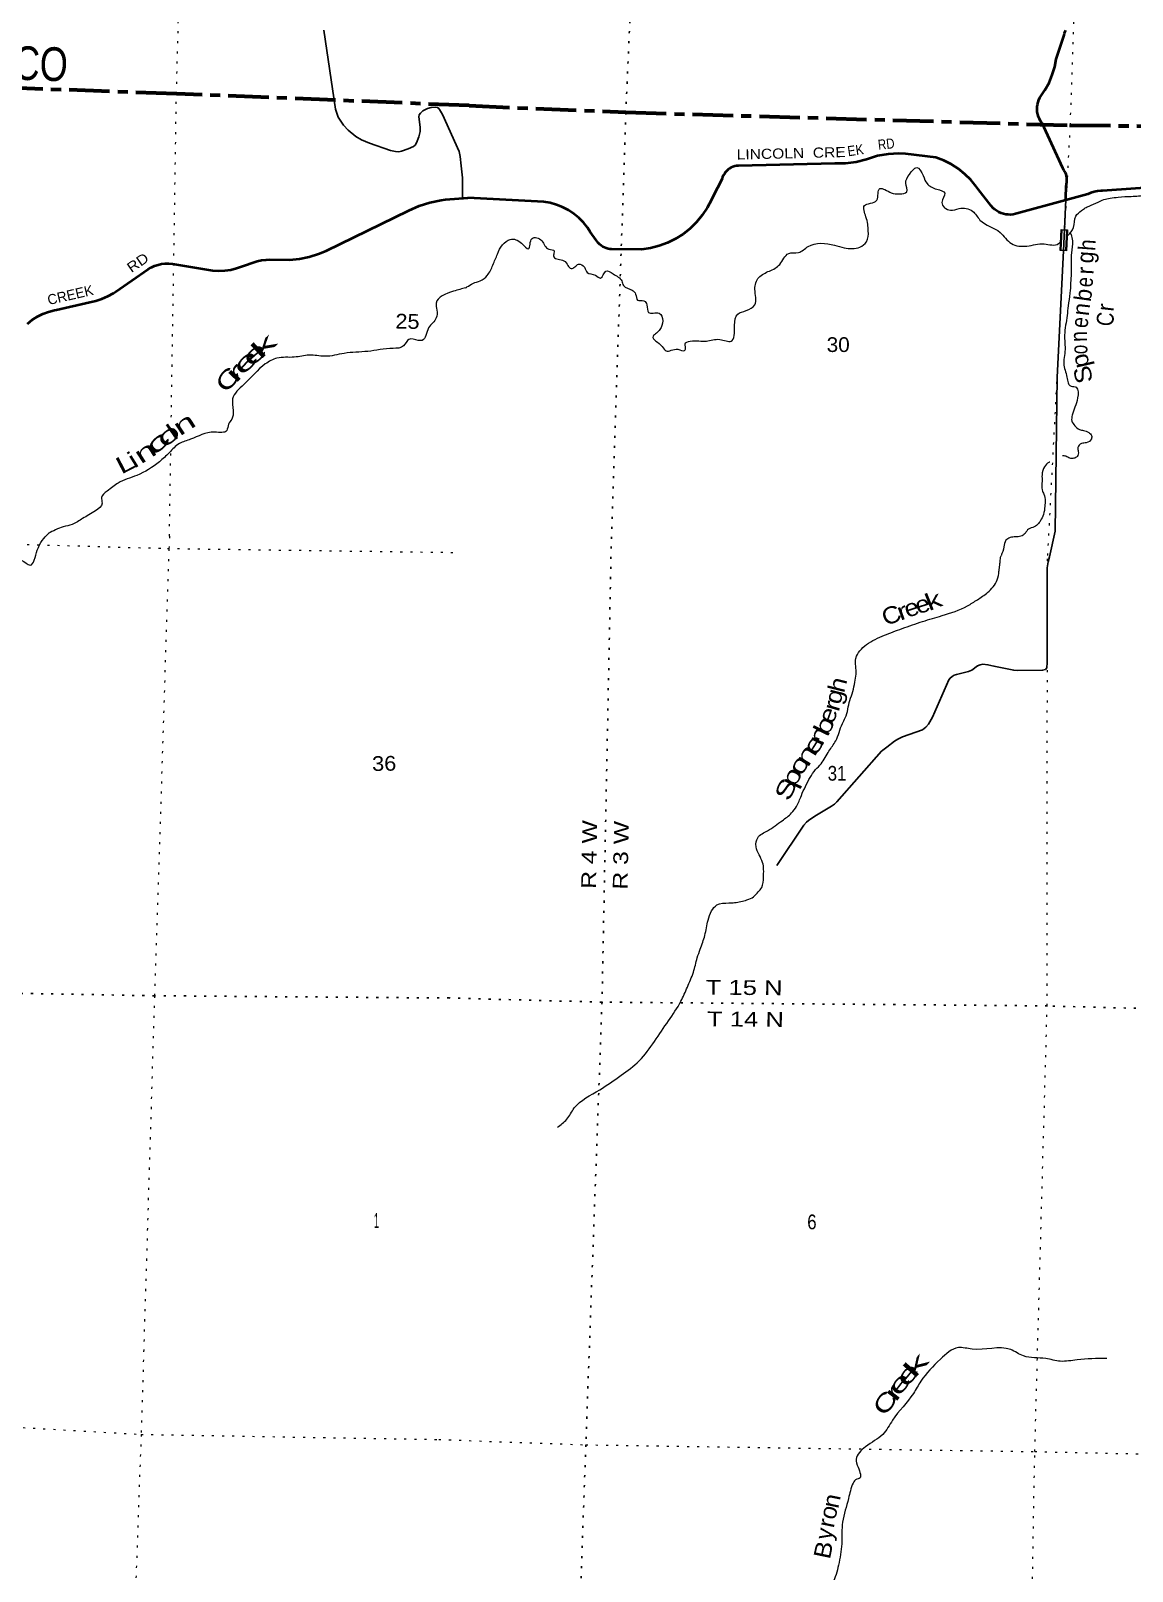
# Model space of a CAD drawing. Header units: feet. Extents: x -757852 to -501257, y -360805 to -170898.
# Drawn here: x -539806 to -526751, y -280810 to -262538 of the extents above; entities that cross this region are included whole.
import ezdxf
from ezdxf.enums import TextEntityAlignment as Align

# ---------------------------------------------------------------- set-up
doc = ezdxf.new("R2010")
doc.units = ezdxf.units.FT
doc.header["$LTSCALE"] = 80
doc.linetypes.add('DOTTED', pattern=[1.5, 0.3, -1.2])
doc.linetypes.add('LONG_DASH_SHORT_DASH', pattern=[9.9, 6, -1.2, 1.5, -1.2])
for name, color, linetype, lineweight in [('11', 7, 'LONG_DASH_SHORT_DASH', 60), ('26', 7, 'Continuous', 40), ('27', 7, 'Continuous', 13), ('29', 7, 'Continuous', 25), ('31', 7, 'Continuous', 13), ('39', 7, 'Continuous', 13), ('41', 7, 'Continuous', 13), ('6', 7, 'DOTTED', 25), ('7', 7, 'DOTTED', 13)]:
    doc.layers.add(name, color=color, linetype=linetype, lineweight=lineweight)
doc.layers.add('12', color=7, linetype='Continuous')

msp = doc.modelspace()

# ---------------------------------------------------------------- linework, layer by layer
at = {"layer": '11'}
for points in [[(-534611.86, -263426.04), (-538080.5, -263286.43), (-543296.9, -263097.79), (-543229.72, -257692.92), (-543004.88, -253129.23), (-542983.69, -252699.12)], [(-534611.86, -263426.04), (-532753.58, -263505.18), (-527488.75, -263659.34), (-522264.42, -263702.28), (-516850.82, -263711.97), (-511591.72, -263713.23), (-506338.73, -263853.13), (-503152.98, -263926.62)]]:
    msp.add_lwpolyline(points, dxfattribs=at)
at = {"layer": '26'}
for points in [[(-527537.39, -264547.53), (-527536.49, -264519.17), (-527532.17, -264381.42), (-527531.38, -264356.36), (-527526.23, -264331.42), (-527524.49, -264317.15), (-527524.16, -264297.18), (-527525.91, -264277.29), (-527529.73, -264257.7), (-527535.59, -264238.61), (-527543.4, -264220.23), (-527545.7, -264216.08), (-527560.99, -264191.15), (-527572.63, -264166.08), (-527819.7, -263634.09), (-527836.44, -263610.03), (-527850.58, -263584.35), (-527861.95, -263557.34), (-527870.44, -263529.29), (-527875.95, -263500.5), (-527878.42, -263471.29), (-527877.82, -263441.99), (-527874.16, -263412.91), (-527867.49, -263384.37), (-527857.86, -263356.69), (-527845.4, -263330.16), (-527843.17, -263326.08), (-527785.6, -263243.05), (-527737.02, -263154.45), (-527697.97, -263061.27), (-527668.87, -262964.51), (-527651.66, -262876.62), (-527558.97, -262588.5), (-527553.87, -262568.02), (-527546.65, -262548.18), (-527537.4, -262529.21)], [(-527537.39, -264547.53), (-528116.97, -264705.26), (-528135.3, -264710.74), (-528163.61, -264716.58), (-528192.38, -264719.43), (-528221.29, -264719.26), (-528250.02, -264716.07), (-528278.26, -264709.89), (-528305.7, -264700.79), (-528332.04, -264688.88), (-528356.98, -264674.27), (-528380.27, -264657.14), (-528401.64, -264637.67), (-528420.85, -264616.08), (-528576.48, -264416.61), (-528599.17, -264384.63), (-528662.66, -264307.68), (-528733.86, -264237.8), (-528811.96, -264175.74), (-528896.13, -264122.19), (-528985.43, -264077.72), (-529078.89, -264042.84), (-529439.65, -263997.02), (-529515.48, -263994.78), (-529644.13, -264001.7), (-529771.36, -264022.03), (-529780.38, -264025.7), (-529900.36, -264066.88), (-530023.99, -264095.29), (-530149.92, -264110.62), (-530276.75, -264112.71), (-531417.73, -264139.22), (-531418.62, -264139.25), (-531440.58, -264141.32), (-531462.2, -264145.67), (-531483.25, -264152.25), (-531503.5, -264161.01), (-531522.72, -264171.83), (-531540.7, -264184.59), (-531557.25, -264199.17), (-531572.19, -264215.4), (-531585.35, -264233.11), (-531596.58, -264252.09), (-531605.77, -264272.14), (-531612.82, -264293.04), (-531722.46, -264506.49), (-531738.84, -264544.24), (-531788.13, -264638.5), (-531847, -264727.09), (-531914.82, -264809.03), (-531990.82, -264883.45), (-532074.19, -264949.51), (-532164.01, -265006.49), (-532259.29, -265053.77), (-532358.99, -265090.83), (-532462.02, -265117.27), (-532567.25, -265132.8), (-532922.63, -265129.29), (-532941.8, -265127.9), (-532963.92, -265124.12), (-532985.52, -265118.05), (-533006.36, -265109.75), (-533026.22, -265099.32), (-533044.89, -265086.87), (-533062.15, -265072.54), (-533077.82, -265056.48), (-533091.72, -265038.87), (-533103.71, -265019.91), (-533174.53, -264922.29), (-533206.75, -264873.13), (-533254.98, -264812.54), (-533309.28, -264757.33), (-533369.06, -264708.09), (-533433.65, -264665.37), (-533502.35, -264629.64), (-533574.42, -264601.29), (-533649.05, -264580.62), (-533725.43, -264567.87), (-534626.32, -264519.7)], [(-526318.89, -264381.3), (-527102.85, -264435.48), (-527121.23, -264435.9), (-527161.87, -264439.94), (-527201.86, -264448.2), (-527240.77, -264460.59), (-527278.17, -264476.99), (-527537.39, -264547.53)], [(-539847.16, -266012.71), (-539790.29, -265967.43), (-539729, -265928.34), (-539663.96, -265895.88), (-539595.88, -265870.39), (-539525.51, -265852.16), (-539503.95, -265848.12), (-539106.51, -265756.82), (-539036.35, -265739.5), (-538963.73, -265716.96), (-538893.87, -265686.95), (-538827.52, -265649.81), (-538804.45, -265634.64), (-538415.61, -265367.16), (-538378.6, -265344.95), (-538339.47, -265326.73), (-538298.65, -265312.7), (-538256.58, -265303.02), (-538213.74, -265297.79), (-538170.58, -265297.06), (-538127.58, -265300.85), (-538104.92, -265304.7), (-537652.22, -265380.98), (-537580.45, -265385.89), (-537508.56, -265383.27), (-537437.33, -265373.16), (-537367.55, -265355.65), (-537343.86, -265347.9), (-537273.48, -265323.71), (-537171.38, -265287.51), (-537121.64, -265270.77), (-537070.42, -265259.33), (-537018.29, -265253.31), (-536982.75, -265252.34), (-536739.01, -265253.64), (-536622.77, -265242.99), (-536508.28, -265220.24), (-536396.8, -265185.66), (-536304.04, -265146.63), (-535327.54, -264671.6), (-535204.21, -264616.28), (-535075.78, -264574.15), (-534943.65, -264545.68), (-534892.98, -264538.54), (-534626.32, -264519.7)]]:
    msp.add_lwpolyline(points, dxfattribs=at)
at = {"layer": '29'}
for points in [[(-536332.2, -262532.27), (-536196.17, -263467.84), (-536162.17, -263561.4), (-536098.41, -263659.21), (-536043.15, -263718.74), (-535953.88, -263791.04), (-535885.87, -263833.56), (-535792.36, -263871.84), (-535541.57, -263956.89), (-535482.06, -263969.65), (-535443.81, -263972.83), (-535414.05, -263965.39), (-535333.28, -263939.88), (-535269.52, -263910.11), (-535252.53, -263894.16), (-535235.52, -263867.58), (-535205.76, -263795.29), (-535193.02, -263734.69), (-535193.01, -263680.47), (-535205.76, -263557.15), (-535203.64, -263536.94), (-535188.76, -263514.62), (-535159, -263489.1), (-535103.75, -263460.39), (-535061.24, -263446.58), (-535003.86, -263445.51), (-534986.86, -263449.76), (-534971.97, -263459.34), (-534961.35, -263473.15), (-534925.22, -263531.63), (-534729.68, -263969.65), (-534716.94, -264030.24), (-534704.18, -264139.75), (-534691.43, -264284.34), (-534689.58, -264522.3)], [(-527732.86, -268777.5), (-527665.71, -268474.48), (-527640.19, -266647.06), (-527566.82, -265147.8), (-527537.28, -264544.17)], [(-530963, -272440.05), (-530641.83, -271961.66), (-530610.27, -271925.6), (-530587.11, -271906), (-530513.58, -271854.75), (-530314.07, -271733.59), (-530280.71, -271711.78), (-530252.21, -271685.05), (-529722.66, -271085.01), (-529660.79, -271034.68), (-529569.94, -270965.19), (-529530.27, -270942.46), (-529475.52, -270913.52), (-529238.13, -270828.43), (-529195.84, -270799.49), (-529165.56, -270763.85), (-529117, -270678.76), (-528924.62, -270236.87), (-528909.04, -270216.83), (-528884.1, -270195.44), (-528860.94, -270182.97), (-528831.99, -270172.72), (-528689.92, -270136.65), (-528653.85, -270122.83), (-528586.6, -270072.5), (-528554.1, -270058.69), (-528520.69, -270052.9), (-528461.9, -270058.25), (-528390.21, -270072.94), (-528155.07, -270122.83), (-528105.63, -270127.74), (-527813.06, -270122.83), (-527779.63, -270113.48), (-527763.6, -270093.88), (-527758.26, -270033.3), (-527757.38, -268910.31), (-527746.69, -268836.8), (-527732.86, -268777.5)]]:
    msp.add_lwpolyline(points, dxfattribs=at)
at = {"layer": '31'}
for p, q in [((-527605.15, -265144.94), (-527592.98, -264895.23)), ((-527592.98, -264895.23), (-527518.07, -264898.88))]:
    msp.add_line(p, q, dxfattribs=at)
msp.add_lwpolyline([(-527518.07, -264898.88), (-527530.24, -265148.59), (-527605.15, -265144.94)], dxfattribs=at)
msp.add_lwpolyline([(-527526.45, -264906.48), (-527585.37, -264903.61), (-527596.76, -265137.33), (-527537.84, -265140.2)], close=True, dxfattribs=at)
at = {"layer": '39'}
for points in [[(-534650.63, -265585.85), (-534636.23, -265577.23), (-534565.3, -265534.09), (-534478.49, -265503.27), (-534397.21, -265440.18), (-534329.09, -265316.57), (-534274.92, -265186.71), (-534215.03, -265077.05), (-534123.69, -265012.11), (-533989.85, -265058.43), (-533906.5, -265124.07), (-533864.47, -265000.05), (-533748.45, -265030), (-533665.59, -265127.81), (-533601.65, -265148.91), (-533606.06, -265174.98), (-533606.72, -265219.21), (-533488.94, -265265.28), (-533439.6, -265322.34), (-533401.97, -265357.11), (-533357.53, -265339.71), (-533312.85, -265306.22), (-533243.13, -265343.49), (-533211.92, -265404.3), (-533114.03, -265438), (-533052.28, -265471.13), (-532988.8, -265389.67), (-532904.94, -265421.14), (-532801.78, -265505.18), (-532780.52, -265559.8), (-532678.92, -265613.66), (-532637.48, -265662.56), (-532614.45, -265733.3), (-532538.29, -265742.53), (-532502.85, -265789.33), (-532484.13, -265880.1), (-532359.75, -265888.07), (-532314.94, -265979.25), (-532350.61, -266081.25), (-532391.43, -266124.85), (-532430.15, -266162.45), (-532321.52, -266282.78), (-532276.1, -266333.75), (-532137.28, -266315.8), (-532057.16, -266329.11), (-532044.63, -266297.13), (-532051.99, -266252.78), (-531989.24, -266219.57), (-531798.46, -266218.51), (-531639.52, -266198.86), (-531505.32, -266221.06), (-531464.33, -266032.68), (-531426.16, -265898.55), (-531325.15, -265857.89), (-531225.71, -265789.05), (-531222.93, -265604.1), (-531176.64, -265464.07), (-531050.99, -265387.6), (-530929.32, -265309.05), (-530822.96, -265180), (-530708.31, -265167.71), (-530592.79, -265097.11), (-530279.3, -265081.88), (-530165.29, -265111.8), (-529978.44, -265104.65), (-529901.18, -265041.5), (-529879.13, -264911.14), (-529906.76, -264745.83), (-529924.81, -264610.82), (-529779.29, -264548.74), (-529741.07, -264410.58), (-529683, -264421.54), (-529607.29, -264460.92), (-529509.07, -264472.5), (-529424.35, -264447.68), (-529434.88, -264346.97), (-529391.12, -264241.08), (-529305.56, -264159.97), (-529230.69, -264255.64), (-529181.93, -264350.9), (-529066.46, -264417.04), (-528972.8, -264464.74), (-529006.58, -264574.81), (-528905.56, -264666.87), (-528802.84, -264646.35), (-528642.65, -264676.98), (-528555.9, -264782.89), (-528317.13, -264929.37), (-528182.59, -265062.16), (-527998.28, -265091.17), (-527795.09, -265066.17), (-527624.35, -265062.79), (-527607.59, -265048.08)], [(-527307.28, -264638.67), (-527262.06, -264616.95), (-527156.19, -264572.09), (-527087.99, -264539.79), (-527010.83, -264523.63), (-526917.52, -264511.07), (-526761.39, -264502.1), (-526589.12, -264491.33), (-526427.61, -264484.16), (-526314.56, -264473.39), (-526262.52, -264469.8), (-526174.59, -264462.62), (-526090.25, -264476.98), (-526002.31, -264505.69), (-525905.41, -264543.37), (-525813.89, -264581.06), (-525697.25, -264599), (-525562.66, -264629.51), (-525496.26, -264640.28), (-525419.1, -264645.66), (-525350.91, -264638.48), (-525288.1, -264625.92), (-525250.41, -264622.33)], [(-527520.78, -264971.9), (-527518.54, -264969.93), (-527446.76, -264870.5), (-527418.66, -264738.22), (-527351.38, -264670.9), (-527307.28, -264638.67)], [(-527474, -264953.57), (-527479.22, -264944.6), (-527485.43, -264930.93)], [(-527474, -264953.57), (-527459.3, -265030.68), (-527471.48, -265171), (-527474.84, -265293.61), (-527474.1, -265414.37), (-527481.13, -265528.77), (-527488.5, -265651.19), (-527511.14, -265801.11), (-527522.17, -265915.33), (-527552.43, -266147.42), (-527546.94, -266294.33), (-527554.39, -266391.23), (-527563.21, -266485.01), (-527546.5, -266562.21), (-527526.13, -266647.62), (-527510.99, -266714.7), (-527503.76, -266733.13), (-527474.48, -266752.53), (-527414.85, -266767.22), (-527398.25, -266892.72), (-527429.16, -267002.03), (-527461.46, -267097.2), (-527466.54, -267167.4), (-527430.82, -267223.31), (-527376.52, -267267.96), (-527328.75, -267278.11), (-527265.56, -267303.03), (-527233.05, -267340.68), (-527234.73, -267378.84), (-527294.99, -267424.48), (-527351.66, -267434.06), (-527393.87, -267480.5), (-527389.88, -267526.95), (-527404.64, -267588.68), (-527443.71, -267609.1), (-527491.92, -267608.99), (-527537.07, -267584.87), (-527578.44, -267581.31)], [(-534650.63, -265585.85), (-534796.08, -265627.62), (-535002.31, -265769.77), (-534994.07, -265850.41), (-535000.21, -265944.81), (-535091.33, -266063.42), (-535167.01, -266210.54), (-535213.26, -266211.5), (-535325.56, -266198.9), (-535387.59, -266275.94), (-535512.89, -266305.28), (-535813.21, -266340.71), (-536093.18, -266364.53), (-536321.12, -266399.59), (-536507.76, -266385.3), (-536683.19, -266409.48), (-536888.5, -266420.92), (-537026.75, -266490.19), (-537281.5, -266733.82), (-537413.97, -266903.79), (-537407.05, -267042.73), (-537425.42, -267144.89), (-537462.9, -267202.36), (-537484.75, -267280.31), (-537625.9, -267299.23), (-537913.24, -267383.23), (-538045.06, -267434.55), (-538166.09, -267542.43), (-538283.1, -267650.4), (-538550.06, -267811.28), (-538771.24, -267902.81), (-538902.04, -267998.4), (-538970.11, -268075.3), (-538961.51, -268139.85), (-539039.98, -268232.61), (-539192.8, -268323.67), (-539316.99, -268393.27), (-539422.19, -268423.06), (-539599.24, -268500.62)], [(-527728.83, -267653.84), (-527739.18, -267658.47), (-527789.59, -267708.57), (-527819.97, -267805.83), (-527819.31, -267882.33), (-527817.78, -267985.02), (-527797.83, -268034.2), (-527783.48, -268119.34), (-527789.1, -268201.6), (-527797.4, -268253.55), (-527828.99, -268332.66), (-527861.27, -268381.54), (-527911.24, -268421.6), (-527980.73, -268448.72), (-528021.12, -268499.26), (-528070.83, -268533.3), (-528133.43, -268540.6), (-528198.12, -268549.83), (-528247.74, -268581.85), (-528271.31, -268661.3), (-528305.63, -268764.84)], [(-540477.02, -268968.74), (-540407.3, -268815.57), (-540188.78, -268836.55), (-539919.16, -268818.49), (-539815.95, -268875.07), (-539729.63, -268698.16), (-539598.1, -268500.01)], [(-528327.71, -268931.32), (-528323.1, -268890.21), (-528316.93, -268846.54), (-528314.87, -268818.79), (-528310.76, -268783.85), (-528305.63, -268764.84)], [(-533565.07, -275544.82), (-533454.11, -275449.61), (-533364.1, -275315.61), (-533063.23, -275099.33), (-532809.75, -274927.89), (-532594.33, -274755.35), (-532413.4, -274525.55), (-532248.1, -274281.23), (-532101.23, -274050.44), (-532024.29, -273881.91), (-531953.14, -273705.17), (-531906.2, -273533.76), (-531871.2, -273430.3), (-531816.53, -273269.16), (-531779.33, -273087.42), (-531736.09, -272976.17), (-531674, -272907.66), (-531530.95, -272883.69), (-531464.66, -272879.59), (-531317.37, -272847.7), (-531240.1, -272809.77), (-531184.36, -272753.12), (-531142.76, -272700.09), (-531121.28, -272578.16), (-531132.39, -272403.05), (-531209.34, -272215.99), (-531190.32, -272110.06), (-531073.68, -272027.06), (-530899.86, -271907.55), (-530789.01, -271816.35), (-530730.64, -271737.68), (-530672.92, -271610.78), (-530568.58, -271394.82), (-530504.81, -271302.52), (-530438.09, -271231.86), (-530345.2, -271081.88), (-530265.62, -270961.64), (-530186.9, -270756.84), (-530151.62, -270687.7), (-530097.65, -270480.33), (-530061.31, -270376.03), (-530039.4, -270263.04), (-530022.77, -270171.11), (-530028.07, -270074.52), (-530025.47, -269982.18), (-529900.56, -269819.06), (-529688.9, -269708.68), (-529478.09, -269628.42), (-529235.1, -269545.07), (-529004.53, -269475.43), (-528702.48, -269359.64), (-528586.12, -269286.68), (-528465.42, -269201.79), (-528350.87, -269050.42), (-528330.01, -268950.58), (-528327.71, -268931.32)], [(-527052.83, -278287.49), (-527404.21, -278303.4), (-527603.2, -278319.72), (-527774.78, -278288.61), (-528040.59, -278256.78), (-528190.89, -278182.1), (-528649.96, -278176.8), (-528811.86, -278158.03), (-529024.31, -278296.51), (-529256.24, -278556.98), (-529344.52, -278701.07), (-529592.12, -279019.34), (-529707.12, -279186.77), (-529913.79, -279333.45), (-530022.22, -279480.98), (-530000.89, -279578.03), (-529986.59, -279711.04), (-530016.93, -279720.21), (-530058.3, -279765.21), (-530113.59, -279948.44), (-530183.62, -280227.67), (-530194.92, -280486.5), (-530232.04, -280736.55), (-530306.32, -280953.38), (-530457.57, -281125.78), (-530632.01, -281267.37), (-530685.66, -281392.38), (-530816.78, -281491.04), (-530951.05, -281559.46), (-530928.26, -281746.96), (-530971.7, -281936.56), (-531234.19, -282214.22), (-531407.76, -282396.01), (-531566.37, -282616.42), (-531608.71, -282838.19), (-531713.11, -283056.15), (-531940.77, -283236.38), (-532126.77, -283331.58)]]:
    msp.add_spline(points, degree=3, dxfattribs=at)
at = {"layer": '6'}
for points in [[(-532283.05, -250291.7), (-532387.47, -252932.02), (-532519.44, -258226.43), (-532753.58, -263505.18), (-532927.04, -268657.01)], [(-532927.04, -268657.01), (-533035.88, -274060.26), (-533228.08, -279311.2), (-533409.81, -284548.4), (-533428.53, -285573.36)], [(-534847.03, -274010.92), (-538340.81, -273984.24), (-543674.78, -273888.61), (-549059.92, -273655.18), (-554447.97, -273461.88), (-559819.58, -273162.44), (-565016.67, -272956.64), (-566303.8, -272898.72)], [(-508248.86, -274402.21), (-511833.4, -274380.12), (-517228.99, -274273.54), (-522508.71, -274246.97), (-527758.73, -274104.83), (-533035.88, -274060.26), (-534847.03, -274010.92)]]:
    msp.add_lwpolyline(points, dxfattribs=at)
at = {"layer": '7'}
for p, q in [((-527565.18, -265144.93), (-527756.13, -268776.96)), ((-538163.7, -268534.35), (-538147.32, -267501.26))]:
    msp.add_line(p, q, dxfattribs=at)
for points in [[(-538141.32, -267122.45), (-538080.5, -263286.43), (-537937.21, -257929.65), (-537764.1, -252750.24), (-537641.39, -249727.27)], [(-527064.54, -250310.76), (-527178.49, -253061.19), (-527304.43, -258355.69), (-527488.75, -263659.34), (-527552.43, -264897.23)], [(-547077.87, -268322.78), (-543569.14, -268525.55), (-538186.22, -268678.55), (-534723.45, -268727.12)], [(-538163.7, -268534.35), (-538169.53, -268684.03), (-538340.81, -273984.24), (-538499.13, -279187.35), (-538685.3, -284377.79), (-538859.28, -289562.47), (-538881.37, -294782.71), (-539013.47, -299813.13)], [(-528449.16, -306989.95), (-528486.43, -305927.26), (-528420.07, -300593.99), (-528246.29, -295290.24), (-528150.36, -289973.98), (-528000.88, -284741.78), (-527905.89, -279391.34), (-527758.73, -274104.83), (-527756.13, -268776.96)], [(-566432.9, -278525.05), (-565003.38, -278593.64), (-562333.99, -278700.51), (-559671.85, -278605.54), (-554361.32, -278760.93), (-548980.51, -278648.62), (-543732.05, -278885), (-538499.13, -279187.35), (-534969.52, -279248.08)], [(-534969.52, -279248.08), (-533228.08, -279311.2), (-527905.89, -279391.34), (-522675.03, -279504.75), (-517284.96, -279659.37), (-511981.19, -279750.98), (-506726.03, -279857.13), (-506358.48, -279856.88)]]:
    msp.add_lwpolyline(points, dxfattribs=at)

# ---------------------------------------------------------------- texts
at = {"layer": '12', "width": 0.8}
msp.add_text('THURSTON CO', height=400, rotation=357.929, dxfattribs=at).set_placement((-542510.32, -263026.27))
at = {"layer": '27'}
for s, rotation, width, p in [('RD', 6.331, 0.85, (-529758.13, -263951.47)), ('LINCOLN  CRE', 1.331, 1.15, (-531437.86, -264065.62)), ('EK', 8.331, 0.9, (-530116.73, -264027.68)), ('RD', 34.524, 1.15, (-538614.64, -265413.04))]:
    msp.add_text(s, height=120, rotation=rotation, dxfattribs=dict(at, width=width)).set_placement(p)
msp.add_text('CREEK', height=120, rotation=12.938, dxfattribs=at).set_placement((-539593.93, -265791.77))
at = {"layer": '41'}
for s, rotation, width, p in [('h', 85.814, 0.9, (-527190.95, -265152.49)), ('g', 85.889, 0.95, (-527213.23, -265300.88)), ('e', 85.916, 0.8, (-527221.91, -265584.47)), ('e', 83.696, 0.85, (-527281.7, -266070.42)), ('C', 83.769, 0.85, (-526980.39, -266050.51)), ('k', 43.012, 2.2, (-537088.28, -266449.01)), ('n', 90.713, 0.85, (-527286.42, -266226.65)), ('e', 45.239, 2.05, (-537300.21, -266640.68)), ('e', 41.602, 1.9, (-537197.29, -266535.77)), ('o', 88.983, 0.75, (-527283.5, -266375.33)), ('p', 103.055, 1.15, (-527250.83, -266517.44)), ('C', 53.377, 1.5, (-537477.64, -266846.99)), ('r', 46.263, 2.2, (-537382.78, -266731.66)), ('S', 103.462, 1.15, (-527212.89, -266694.03)), ('n', 33.114, 1.7, (-538040.86, -267352.01)), ('o', 39.131, 1.8, (-538222.53, -267496.26)), ('l', 34.654, 1.4, (-538108.53, -267403.2)), ('n', 32.7, 1.65, (-538502.7, -267684.31)), ('c', 42.706, 2.15, (-538346.85, -267592.55)), ('L', 27.49, 1.45, (-538734.94, -267804.04)), ('i', 31.873, 1.35, (-538579.24, -267732.54))]:
    msp.add_text(s, height=200, rotation=rotation, dxfattribs=dict(at, width=width)).set_placement(p)
for s, rotation, p in [('r', 86.725, (-527211.3, -265432.61)), ('b', 81.786, (-527243.04, -265759.18)), ('n', 83.334, (-527266.8, -265926.1)), ('r', 83.621, (-526973.36, -265874.13))]:
    msp.add_text(s, height=200, rotation=rotation, dxfattribs=at).set_placement(p)
for s, rotation, width, p in [('e', 18.073, 1.15, (-529337.6, -269476.21)), ('e', 17.171, 1.15, (-529209.02, -269435.41)), ('k', 21.542, 1.4, (-529071.79, -269388.35)), ('C', 22.607, 1.15, (-529568.26, -269560.76)), ('r', 19.743, 1.35, (-529444.35, -269516.71)), ('h', 76.109, 1.15, (-530146.57, -270318.19)), ('g', 76.072, 1.15, (-530190.32, -270454.58)), ('e', 70.065, 1.2, (-530265.91, -270687.87)), ('r', 73.752, 1.25, (-530216.05, -270571.62)), ('b', 64.092, 1.45, (-530313.49, -270823.47)), ('e', 57.957, 1.55, (-530445.86, -271055.8)), ('n', 64.024, 1.45, (-530381.47, -270939.95)), ('n', 58.488, 1.65, (-530533.36, -271181.82)), ('p', 64.658, 1.45, (-530699.86, -271431.44)), ('o', 61.204, 1.45, (-530617.56, -271295.09)), ('S', 65.638, 1.4, (-530766.59, -271575.25)), ('k', 48.484, 2.15, (-529242.79, -278430.99)), ('e', 50.917, 1.8, (-529339.69, -278536.3)), ('r', 52.083, 1.95, (-529504.61, -278747.12)), ('e', 52.422, 1.75, (-529434.31, -278644.03)), ('C', 54.506, 1.45, (-529599.17, -278870.19)), ('n', 78.346, 1.1, (-530219.82, -279995.4)), ('o', 75.685, 1.05, (-530255.92, -280134.54)), ('r', 78.472, 1.1, (-530279.45, -280258.17)), ('B', 78.258, 1.15, (-530314.43, -280576.96))]:
    msp.add_text(s, height=200, rotation=rotation, dxfattribs=dict(at, width=width)).set_placement(p, align=Align.CENTER)
msp.add_text('y', height=200, rotation=79.305, dxfattribs=at).set_placement((-530304.08, -280383.99), align=Align.CENTER)
at = {"layer": '6'}
for s, rotation, width, p in [('R 4 W', 88.846, 1.25, (-533108.62, -272716.97)), ('R 3 W', 88.846, 1.25, (-532733.95, -272726.04)), ('T 15 N', 359.516, 1.3, (-531808.48, -273970.62)), ('T 14 N', 359.516, 1.3, (-531792.99, -274345.77))]:
    msp.add_text(s, height=175, rotation=rotation, dxfattribs=dict(at, width=width)).set_placement(p)
at = {"layer": '7'}
for s, rotation, width, p in [('25', 358.701, 1.1, (-535486.85, -266068.94)), ('36', 1, 1.1, (-535759.61, -271318.56)), ('1', 1, 0.45, (-535737.2, -276738.2))]:
    msp.add_text(s, height=175, rotation=rotation, dxfattribs=dict(at, width=width)).set_placement(p)
for s, width, p in [('30', 1.05, (-530372.75, -266348.15)), ('31', 0.85, (-530360.4, -271432.85)), ('6', 0.85, (-530602.8, -276754.12))]:
    msp.add_text(s, height=175, dxfattribs=dict(at, width=width)).set_placement(p)

doc.saveas('drawing.dxf')
